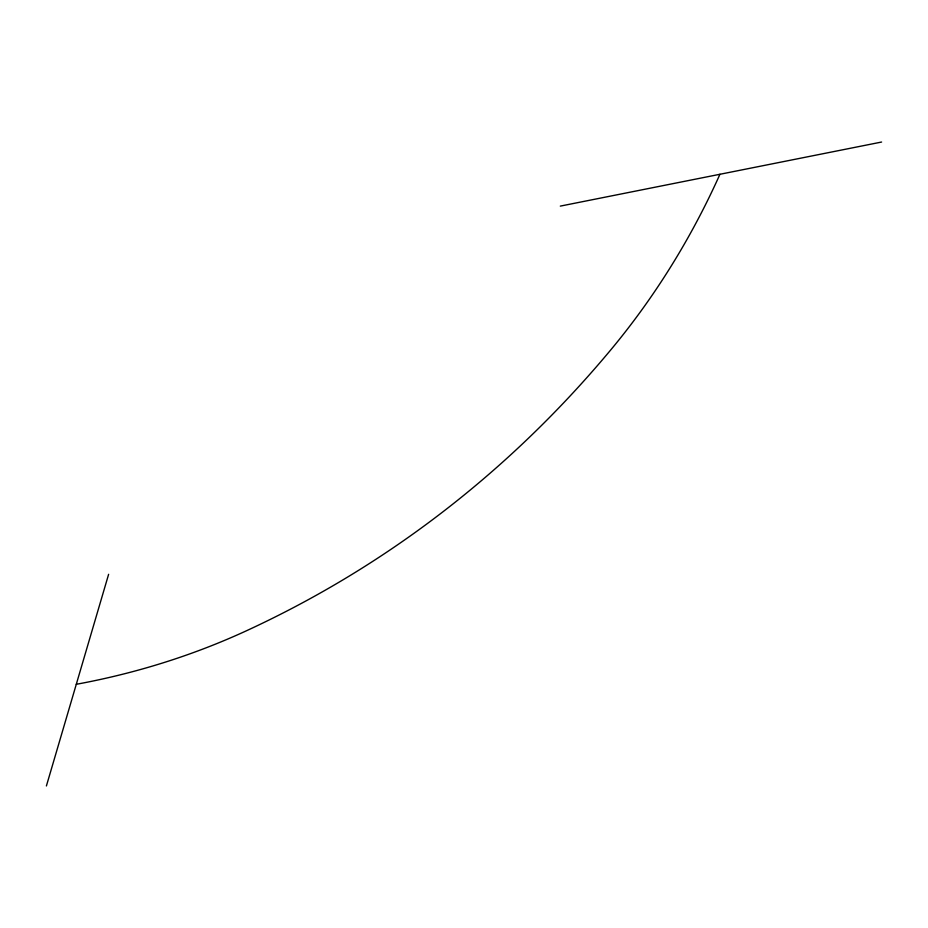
<?xml version="1.0" encoding="UTF-8"?>
<svg xmlns="http://www.w3.org/2000/svg" width="928" height="928" viewBox="0 0 928 928"><rect width="100%" height="100%" fill="white"/><g stroke="black" fill="none" stroke-linecap="round" stroke-linejoin="round"><path stroke-width="1.39" d="M46.4 785.958L108.622 574.304M560.315 206.109L881.6 142.042M719.942 174.278A964.934 830.537 55 0 1 609.731 351.132A2011.927 1435.674 58.8 0 1 248.031 630.042A922.444 773.233 44.9 0 1 76.282 684.296"/></g></svg>
